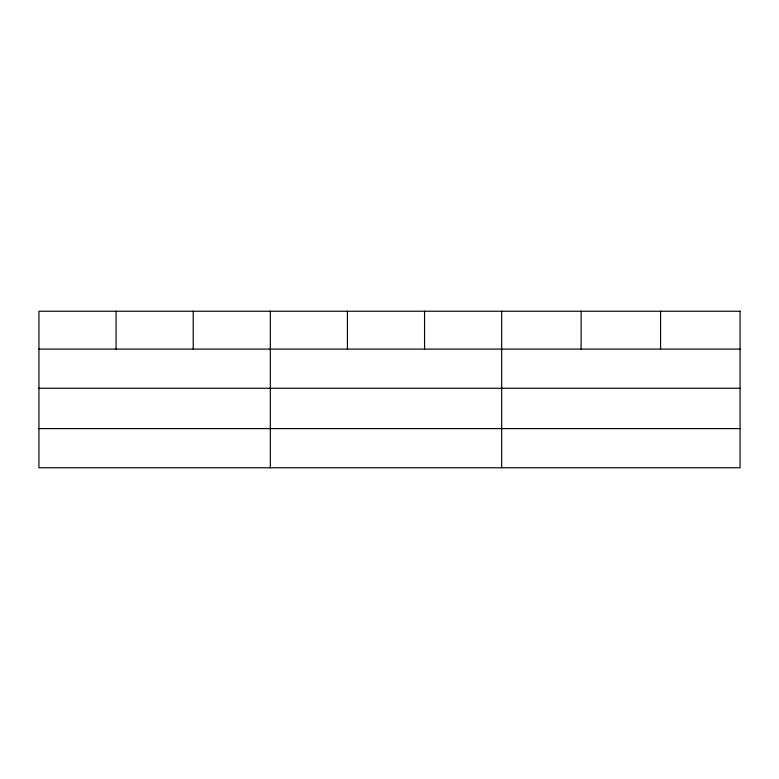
<?xml version="1.0" encoding="UTF-8"?>
<svg xmlns="http://www.w3.org/2000/svg" width="779" height="779" viewBox="0 0 779 779"><rect width="100%" height="100%" fill="white"/><g stroke="black" fill="none" stroke-linecap="round" stroke-linejoin="round"><path stroke-width="1.17" d="M38.95 349.089L740.05 349.089M38.95 388.254L740.05 388.254M38.95 428.606L740.05 428.606M660.592 311.23L660.592 349.089M581.134 311.23L581.134 349.089M501.676 311.23L501.676 467.77M424.555 311.23L424.555 349.089M347.434 311.23L347.434 349.089M270.313 311.23L270.313 467.77M193.192 311.23L193.192 349.089M116.071 311.23L116.071 349.089M740.05 311.23L38.95 311.23L38.95 467.77L740.05 467.77L740.05 311.23"/></g></svg>
